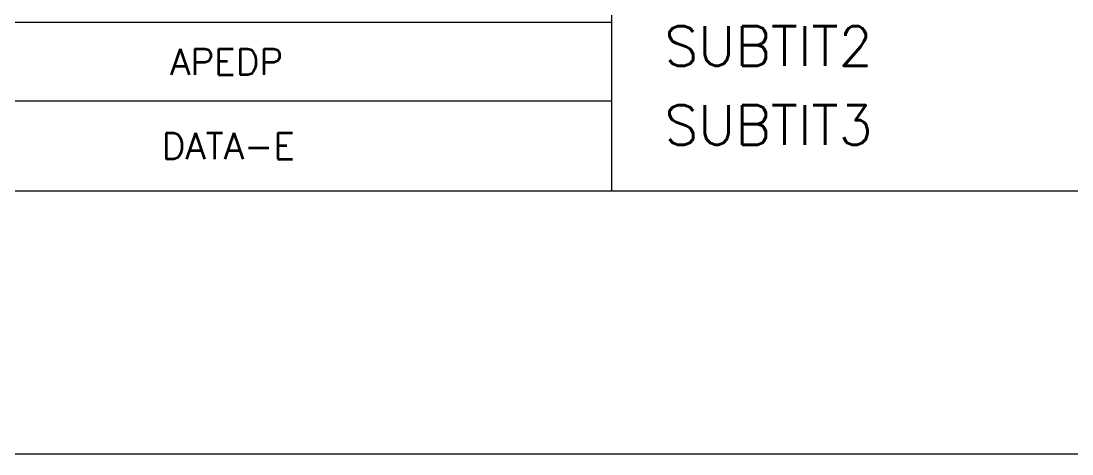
# Model space of a CAD drawing. Header units: millimetres. Extents: x 0 to 420, y 0 to 297.
# Drawn here: x 293.56 to 333.49, y 0 to 16.45 of the extents above; entities that cross this region are included whole.
import ezdxf
from ezdxf.enums import TextEntityAlignment as Align

# ---------------------------------------------------------------- set-up
doc = ezdxf.new("R2010")
doc.units = ezdxf.units.MM
doc.layers.add('1', color=7, linetype='Continuous')
doc.styles.add('ROMANS', font='romans.shx', dxfattribs={"height": 2})

msp = doc.modelspace()

# ---------------------------------------------------------------- linework, layer by layer
at = {"color": 7, "linetype": 'Continuous'}
for points in [[(0, 0), (420, 0), (420, 297), (0, 297), (0, 0)], [(0, 0), (420, 0), (420, 297), (0, 297), (0, 0)], [(410, 45), (410, 287), (20, 287), (20, 10), (410, 10)], [(410, 287), (20, 287), (20, 10), (410, 10)]]:
    msp.add_lwpolyline(points, close=True, dxfattribs=at)
at = {"layer": '1', "color": 7, "linetype": 'Continuous'}
for p, q in [((316, 10), (316, 40)), ((316, 16.4), (281, 16.4)), ((316, 13.4), (281, 13.4))]:
    msp.add_line(p, q, dxfattribs=at)

# ---------------------------------------------------------------- texts
at = {"layer": '1', "color": 4, "linetype": 'Continuous', "style": 'ROMANS'}
for tag, p in [('SUBTIT2', (318, 15.5)), ('SUBTIT3', (318, 12.5))]:
    msp.add_attdef(tag, text='', height=1.5, dxfattribs=at).set_placement(p, align=Align.MIDDLE_LEFT)
for tag, p in [('APEDP', (301.365, 14.9)), ('DATA-E', (301.426, 11.7))]:
    msp.add_attdef(tag, text='', height=1, dxfattribs=at).set_placement(p, align=Align.MIDDLE)

doc.saveas('drawing.dxf')
